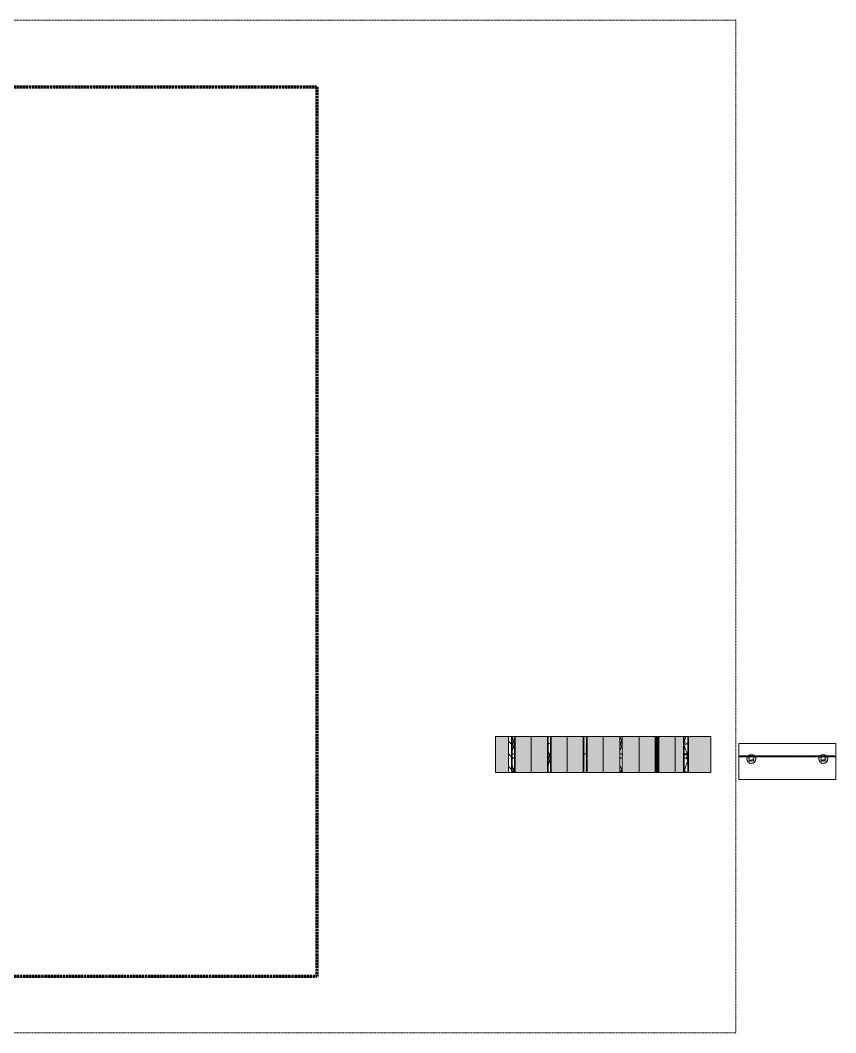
# Model space of a CAD drawing. Header units: inches. Extents: x -10205 to 13964, y -460 to 30702.
# Drawn here: x 1155 to 2245, y -348 to 1005 of the extents above; entities that cross this region are included whole.
import ezdxf

# ---------------------------------------------------------------- set-up
doc = ezdxf.new("R2010")
doc.units = ezdxf.units.IN
doc.header["$MEASUREMENT"] = 0
doc.linetypes.add('Aligning Line 1_8_', pattern=[0.25, 0.125, -0.125])
doc.linetypes.add('Double Dash 3_8_', pattern=[1, 0.375, -0.125, 0.125, -0.125, 0.125, -0.125])
for name, color, linetype, lineweight in [('0-1', 7, 'Continuous', 5), ('0-2', 8, 'Continuous', 9), ('A-GENM', 5, 'Continuous', 9), ('A-GENM-1', 8, 'Continuous', 9), ('A-GENM-2', 53, 'Continuous', 9), ('A-GENM-5', 254, 'Continuous', 9), ('A-GENM-6', 31, 'Continuous', 9), ('C-PROP-LINE-1', 43, 'Double Dash 3_8_', 70), ('G-ANNO-SYMB', 111, 'Aligning Line 1_8_', 9)]:
    doc.layers.add(name, color=color, linetype=linetype, lineweight=lineweight)
doc.layers.add('0-3', color=255, linetype='Continuous', lineweight=5, transparency=0.9)
pattern_1 = [(161.57, (0.96, 0.96), (-7.6802237, -0.0009796), [0, -54.643, 6.067, 0]), (18.43, (-0.96, 0.96), (-7.6802237, 0.0009796), [0, -54.643, 6.067, 0]), (108.43, (0.96, 0.96), (3.8382953, -19.2013653), [18.211, -42.499]), (71.57, (-0.96, 0.96), (3.8382953, 19.2013653), [18.211, -42.499])]
pattern_2 = [(216.87, (12.795, 31.987), (95.961286, 63.974971), [15.994, -143.942]), (206.565, (31.987, 22.391), (-31.98698, -31.98692), [35.763, -35.763]), (198.435, (31.987, 6.397), (-63.974746, -31.98713), [20.231, -80.922])]

# ---------------------------------------------------------------- blocks, each defined once
blk = doc.blocks.new('Generic Models 28 - Generic Models 1-426915-SITE PLAN - CAD FILE')
at = {"layer": 'A-GENM-1'}
h = blk.add_hatch(color=256, dxfattribs=at)
h.paths.add_polyline_path([(1982.1875, 0), (1982.1875, 48), (1959.6875, 48), (1959.6875, 24.8125), (1960, 24.75), (1959.9375, 24.75), (1959.6875, 24.75), (1959.6875, 0), (1960, 0)], flags=0)
h.paths.add_polyline_path([(1956.6875, 0), (1956.6875, 24.75), (1956.4375, 24.75), (1956.4375, 24.8125), (1956.6875, 24.8125), (1956.6875, 48), (1934.1875, 48), (1934.1875, 0), (1956.4375, 0)], flags=0)
at = {"layer": 'A-GENM-2'}
for p, q in [((1934.1875, 48), (1956.6875, 48)), ((1934.1875, 48), (1934.1875, 0)), ((1959.6875, 48), (1982.1875, 48)), ((1982.1875, 0), (1982.1875, 48)), ((1956.6875, 0), (1934.1875, 0)), ((1982.1875, 0), (1959.6875, 0))]:
    blk.add_line(p, q, dxfattribs=at)
blk = doc.blocks.new('Generic Models 18 - Generic Models 1-428115-SITE PLAN - CAD FILE')
at = {"layer": 'A-GENM'}
h = blk.add_hatch(dxfattribs=at)
h.set_pattern_fill('FP_5', color=256, style=0, pattern_type=2)
h.set_pattern_definition(pattern_1)
h.paths.add_polyline_path([(1959.6875, 0), (1959.6875, 48), (1956.6875, 48), (1956.6875, 0)], flags=0)
at = {"layer": 'A-GENM-2'}
for p, q in [((1956.6875, 48), (1956.6875, 0)), ((1959.6875, 48), (1956.6875, 48)), ((1959.6875, 0), (1959.6875, 48)), ((1956.6875, 0), (1959.6875, 0))]:
    blk.add_line(p, q, dxfattribs=at)
blk = doc.blocks.new('Generic Models 19 - Generic Models 65-588924-SITE PLAN - CAD FILE')
at = {"layer": 'A-GENM-2'}
for p, q in [((1960, 24.8125), (1956.375, 24.8125)), ((1956.375, 24.8125), (1956.375, 23.1875)), ((1956.375, 23.1875), (1956.6875, 23.1875)), ((1956.4375, 23.25), (1956.4375, 24.75)), ((1956.4375, 24.75), (1959.9375, 24.75)), ((1956.6875, 23.25), (1956.4375, 23.25)), ((1956.6875, 23.1875), (1956.6875, 23.25)), ((1959.9375, 23.25), (1959.6875, 23.25)), ((1959.6875, 23.25), (1959.6875, 23.1875)), ((1959.6875, 23.1875), (1960, 23.1875)), ((1959.9375, 24.75), (1959.9375, 23.25)), ((1960, 23.1875), (1960, 24.8125))]:
    blk.add_line(p, q, dxfattribs=at)
blk = doc.blocks.new('Generic Models 77 - Generic Models 1-609823-SITE PLAN - CAD FILE')
at = {"layer": 'A-GENM-5'}
for points in [[(1844.2, 24.8), (1844.3, 24.8), (1844.2, 48)], [(1847.8, 24.8), (1847.9, 24.8), (1847.8, 48)]]:
    blk.add_hatch(color=256, dxfattribs=at).paths.add_polyline_path(points, flags=0)
h = blk.add_hatch(color=256, dxfattribs=at)
h.paths.add_polyline_path([(1847.8, 0), (1847.8, 24.8), (1844.3, 24.8), (1844.3, 0)], flags=0)
h.paths.add_polyline_path([(1847.8, 24.8), (1847.8, 48), (1844.3, 48), (1844.3, 24.8), (1847.8, 24.8)], flags=0)
at = {"layer": 'A-GENM-2'}
for p, q in [((1844.2, 48), (1844.3, 48)), ((1844.3, 48), (1847.8, 48)), ((1844.3, 48), (1844.3, 24.8)), ((1847.8, 48), (1847.9, 48)), ((1847.8, 48), (1847.8, 24.8)), ((1844.3, 23.3), (1844.3, 0)), ((1847.8, 23.3), (1847.8, 0)), ((1844.3, 0), (1844.2, 0)), ((1847.8, 0), (1844.3, 0)), ((1847.9, 0), (1847.8, 0))]:
    blk.add_line(p, q, dxfattribs=at)
blk = doc.blocks.new('Generic Models 80 - Generic Models 1-609833-SITE PLAN - CAD FILE')
at = {"layer": 'A-GENM-2'}
for p, q in [((1847.9, 48), (1847.9, 0)), ((1848.5, 48), (1847.9, 48)), ((1848.5, 0), (1848.5, 48)), ((1847.9, 0), (1848.5, 0))]:
    blk.add_line(p, q, dxfattribs=at)
blk = doc.blocks.new('Generic Models 84 - Generic Models 1-609843-SITE PLAN - CAD FILE')
at = {"layer": 'A-GENM-1'}
for points in [[(1848.5, 0), (1848.5, 0), (1848.5, 48)], [(1848.7, 0), (1848.9, 0), (1848.9, 48), (1848.6, 48), (1848.6, 0)]]:
    blk.add_hatch(color=256, dxfattribs=at).paths.add_polyline_path(points, flags=0)
at = {"layer": 'A-GENM-2'}
for p, q in [((1848.5, 48), (1848.5, 48)), ((1848.5, 48), (1848.6, 48)), ((1848.6, 0), (1848.6, 48)), ((1848.6, 48), (1848.9, 48)), ((1848.9, 48), (1848.9, 0)), ((1848.6, 0), (1848.5, 0)), ((1848.5, 0), (1848.5, 0)), ((1848.9, 0), (1848.6, 0))]:
    blk.add_line(p, q, dxfattribs=at)
blk = doc.blocks.new('Generic Models 96 - Generic Models 1-609873-SITE PLAN - CAD FILE')
at = {"layer": 'A-GENM-1'}
h = blk.add_hatch(color=256, dxfattribs=at)
h.paths.add_polyline_path([(1843.6, 0), (1843.6, 48), (1822.1, 48), (1822.1, 0)], flags=0)
h.paths.add_polyline_path([(1870.1, 0), (1870.1, 48), (1848.9, 48), (1848.9, 0)], flags=0)
at = {"layer": 'A-GENM-2'}
for p, q in [((1822.1, 48), (1843.6, 48)), ((1822.1, 48), (1822.1, 0)), ((1848.9, 48), (1870.1, 48)), ((1870.1, 0), (1870.1, 48)), ((1843.6, 0), (1822.1, 0)), ((1870.1, 0), (1848.9, 0))]:
    blk.add_line(p, q, dxfattribs=at)
blk = doc.blocks.new('Generic Models 123 - Generic Models 1-609893-SITE PLAN - CAD FILE')
at = {"layer": 'A-GENM-2'}
for p, q in [((1844.2, 48), (1843.6, 48)), ((1843.6, 48), (1843.6, 0)), ((1844.2, 0), (1844.2, 48)), ((1843.6, 0), (1844.2, 0))]:
    blk.add_line(p, q, dxfattribs=at)
blk = doc.blocks.new('Generic Models 133 - Generic Models 65-609950-SITE PLAN - CAD FILE')
at = {"layer": 'A-GENM-2'}
for p, q in [((1799.9, 24.8), (1796.2, 24.8)), ((1796.2, 24.8), (1796.2, 23.2)), ((1796.2, 23.2), (1796.6, 23.2)), ((1796.3, 23.3), (1796.3, 24.8)), ((1796.3, 24.8), (1799.8, 24.8)), ((1796.6, 23.3), (1796.3, 23.3)), ((1796.6, 23.2), (1796.6, 23.3)), ((1799.8, 23.3), (1799.6, 23.3)), ((1799.6, 23.3), (1799.6, 23.2)), ((1799.6, 23.2), (1799.9, 23.2)), ((1799.8, 24.8), (1799.8, 23.3)), ((1799.9, 23.2), (1799.9, 24.8))]:
    blk.add_line(p, q, dxfattribs=at)
blk = doc.blocks.new('Generic Models 129 - Generic Models 1-609993-SITE PLAN - CAD FILE')
at = {"layer": 'A-GENM-1'}
h = blk.add_hatch(color=256, dxfattribs=at)
h.paths.add_polyline_path([(1843.8, 0), (1843.8, 48), (1822.1, 48), (1822.1, 0), (1823, 0)], flags=0)
h.paths.add_polyline_path([(1870.1, 0), (1870.1, 48), (1848.3, 48), (1848.3, 0)], flags=0)
at = {"layer": 'A-GENM-2'}
for p, q in [((1822.1, 48), (1843.8, 48)), ((1822.1, 48), (1822.1, 0)), ((1848.3, 48), (1870.1, 48)), ((1870.1, 0), (1870.1, 48)), ((1843.8, 0), (1822.1, 0)), ((1870.1, 0), (1848.3, 0))]:
    blk.add_line(p, q, dxfattribs=at)
blk = doc.blocks.new('Generic Models 148 - Generic Models 1-610076-SITE PLAN - CAD FILE')
at = {"layer": 'A-GENM-5'}
for points in [[(2005.2, 0), (2005.2, 48), (2003.9, 48), (2003.9, 0)], [(2005.3, 0), (2005.4, 0), (2005.3, 48), (2005.2, 48), (2005.3, 0)], [(2005.5, 0), (2005.6, 0), (2005.5, 48), (2005.4, 48), (2005.5, 0)], [(2005.6, 0), (2005.7, 0), (2005.7, 48), (2005.6, 48), (2005.6, 0)], [(2005.7, 0), (2005.9, 0), (2005.9, 48), (2005.7, 48)], [(2006.4, 0), (2006.4, 48), (2005.9, 48), (2005.9, 0)], [(2006.7, 0), (2006.7, 48), (2006.4, 48), (2006.4, 0)], [(2006.8, 0), (2006.8, 48), (2006.7, 48), (2006.7, 0)], [(2006.8, 0), (2007, 0), (2006.9, 48), (2006.8, 48), (2006.8, 0)], [(2007, 0), (2007.1, 0), (2007, 48), (2007, 48)], [(2007.1, 0), (2008.4, 0), (2008.4, 48), (2007.1, 48)]]:
    blk.add_hatch(color=256, dxfattribs=at).paths.add_polyline_path(points, flags=0)
h = blk.add_hatch(color=256, dxfattribs=at)
h.paths.add_polyline_path([(2005.9, 0), (2005.9, 0), (2005.9, 48)], flags=0)
h.paths.add_polyline_path([(2005.7, 0), (2005.7, 0), (2005.7, 48)], flags=0)
at = {"layer": 'A-GENM-2'}
for p, q in [((2003.9, 48), (2005.2, 48)), ((2003.9, 48), (2003.9, 0)), ((2004.8, 48), (2004.8, 0)), ((2005.1, 0), (2005.1, 48)), ((2005.2, 48), (2005.4, 48)), ((2005.2, 48), (2005.2, 0)), ((2005.4, 48), (2005.6, 48)), ((2005.4, 0), (2005.4, 48)), ((2005.6, 48), (2005.7, 48)), ((2005.6, 48), (2005.6, 0)), ((2005.7, 48), (2005.9, 48)), ((2005.7, 48), (2005.7, 0)), ((2005.7, 48), (2005.7, 0)), ((2005.9, 48), (2006.4, 48)), ((2005.9, 0), (2005.9, 48)), ((2005.9, 48), (2005.9, 0)), ((2006.4, 48), (2006.7, 48)), ((2006.4, 0), (2006.4, 48)), ((2006.4, 48), (2006.4, 0)), ((2006.7, 48), (2006.8, 48)), ((2006.7, 48), (2006.7, 0)), ((2006.7, 48), (2006.7, 0)), ((2006.8, 48), (2007, 48)), ((2006.8, 48), (2006.8, 0)), ((2007, 48), (2007.1, 48)), ((2007, 0), (2007, 48)), ((2007.1, 48), (2008.4, 48)), ((2007.1, 48), (2007.1, 0)), ((2007.2, 48), (2007.2, 0)), ((2007.6, 0), (2007.6, 48)), ((2008.4, 48), (2008.4, 0)), ((2005.2, 0), (2003.9, 0)), ((2005.4, 0), (2005.2, 0)), ((2005.6, 0), (2005.4, 0)), ((2005.7, 0), (2005.6, 0)), ((2005.9, 0), (2005.7, 0)), ((2006.4, 0), (2005.9, 0)), ((2006.7, 0), (2006.4, 0)), ((2006.8, 0), (2006.7, 0)), ((2007, 0), (2006.8, 0)), ((2007.1, 0), (2007, 0)), ((2008.4, 0), (2007.1, 0))]:
    blk.add_line(p, q, dxfattribs=at)
blk = doc.blocks.new('Generic Models 8 - Generic Models 1-826901-SITE PLAN - CAD FILE')
at = {"layer": 'A-GENM-5'}
h = blk.add_hatch(color=256, dxfattribs=at)
h.paths.add_polyline_path([(2047.5, 0), (2047.6875, 0), (2047.6875, 23.3125), (2047.5, 23.3125)], flags=0)
h.paths.add_polyline_path([(2042.1875, 0), (2042.5, 0), (2042.5, 23.3125), (2042.1875, 23.3125)], flags=0)
h.paths.add_polyline_path([(2078.1875, 0), (2078.1875, 48), (2048.1875, 48), (2048.1875, 0)], flags=0)
h.paths.add_polyline_path([(2047.5, 24.8125), (2047.6875, 24.8125), (2047.6875, 48), (2047.5, 48)], flags=0)
h.paths.add_polyline_path([(2042.5, 24.8125), (2042.5, 48), (2042.1875, 48), (2042.1875, 24.8125)], flags=0)
at = {"layer": 'A-GENM-2'}
for p, q in [((2042.1875, 48), (2042.5, 48)), ((2047.5, 48), (2047.6875, 48)), ((2048.1875, 48), (2078.1875, 48)), ((2078.1875, 0), (2078.1875, 48)), ((2042.5, 0), (2042.1875, 0)), ((2047.6875, 0), (2047.5, 0)), ((2078.1875, 0), (2048.1875, 0))]:
    blk.add_line(p, q, dxfattribs=at)
blk = doc.blocks.new('Generic Models 43 - Generic Models 65-829099-SITE PLAN - CAD FILE')
at = {"layer": 'A-GENM-2'}
for p, q in [((2074, 24.8125), (2068.5, 24.8125)), ((2068.5, 24.8125), (2068.5, 23.3125)), ((2068.5, 23.3125), (2074, 23.3125)), ((2074, 23.3125), (2074, 24.8125))]:
    blk.add_line(p, q, dxfattribs=at)
blk = doc.blocks.new('Generic Models 46 - Generic Models 1-829186-SITE PLAN - CAD FILE')
at = {"layer": 'A-GENM'}
h = blk.add_hatch(dxfattribs=at)
h.set_pattern_fill('FP_3', color=256, style=0, pattern_type=2)
h.set_pattern_definition([(0, (0, 0), (0, 9.596), []), (315, (0, 0), (9.596853, 0), [13.571, -13.571]), (45, (0, 0), (9.596853, 0), [13.571, -13.571])])
h.paths.add_polyline_path([(2042.1875, 0), (2042.1875, 48), (2041.6875, 48), (2041.6875, 0)], flags=0)
at = {"layer": 'A-GENM-2'}
for p, q in [((2042.1875, 48), (2041.6875, 48)), ((2041.6875, 48), (2041.6875, 0)), ((2042.1875, 0), (2042.1875, 48)), ((2041.6875, 0), (2042.1875, 0))]:
    blk.add_line(p, q, dxfattribs=at)
blk = doc.blocks.new('Generic Models 140 - Generic Models 1-829355-SITE PLAN - CAD FILE')
at = {"layer": 'A-GENM'}
h = blk.add_hatch(dxfattribs=at)
h.set_pattern_fill('FP_5', color=256, style=0, pattern_type=2)
h.set_pattern_definition(pattern_1)
h.paths.add_polyline_path([(2047.5, 0), (2047.5, 48), (2042.5, 48), (2042.5, 0)], flags=0)
at = {"layer": 'A-GENM-2'}
for p, q in [((2047.5, 48), (2042.5, 48)), ((2042.5, 48), (2042.5, 0)), ((2047.5, 0), (2047.5, 48)), ((2042.5, 0), (2047.5, 0))]:
    blk.add_line(p, q, dxfattribs=at)
blk = doc.blocks.new('Generic Models 151 - Generic Models 1-832635-SITE PLAN - CAD FILE')
at = {"layer": 'A-GENM-5'}
for points in [[(2041.7, 0), (2041.7, 48), (2030.2, 48), (2030.2, 0), (2040.3, 0)], [(2078.2, 0), (2078.2, 0), (2078.2, 48)]]:
    blk.add_hatch(color=256, dxfattribs=at).paths.add_polyline_path(points, flags=0)
at = {"layer": 'A-GENM-2'}
for p, q in [((2030.2, 48), (2041.7, 48)), ((2078.2, 0), (2078.2, 48)), ((2041.7, 0), (2030.2, 0))]:
    blk.add_line(p, q, dxfattribs=at)
blk = doc.blocks.new('Generic Models 152 - Generic Models 1-833474-SITE PLAN - CAD FILE')
at = {"layer": 'A-GENM-2'}
for p, q in [((2048.1875, 48), (2047.6875, 48)), ((2047.6875, 48), (2047.6875, 0)), ((2048.1875, 0), (2048.1875, 48)), ((2047.6875, 0), (2048.1875, 0))]:
    blk.add_line(p, q, dxfattribs=at)
blk = doc.blocks.new('Generic Models 181 - Generic Models 65-854443-SITE PLAN - CAD FILE')
at = {"layer": 'A-GENM-6'}
blk.add_hatch(color=256, dxfattribs=at).paths.add_polyline_path([(2190.7996, 20.8125), (2244.9375, 20.8125), (2244.9375, 21.5625), (2115.4375, 21.5625), (2115.4375, 20.8125), (2154.3712, 20.8125)], flags=0)
at = {"layer": 'A-GENM-2'}
for p, q in [((2115.4375, 20.8125), (2115.4375, 21.5625)), ((2117.4375, 21.5625), (2115.4375, 21.5625)), ((2115.4375, 20.8125), (2129.4375, 20.8125)), ((2123.4375, 21.5625), (2122.9375, 21.5625)), ((2129.4375, 21.5625), (2128.9375, 21.5625)), ((2135.4375, 21.5625), (2134.9375, 21.5625)), ((2134.9375, 20.8125), (2225.4375, 20.8125)), ((2141.4375, 21.5625), (2140.9375, 21.5625)), ((2147.4375, 21.5625), (2146.9375, 21.5625)), ((2153.4375, 21.5625), (2152.9375, 21.5625)), ((2159.4375, 21.5625), (2158.9375, 21.5625)), ((2165.4375, 21.5625), (2164.9375, 21.5625)), ((2171.4375, 21.5625), (2170.9375, 21.5625)), ((2177.4375, 21.5625), (2176.9375, 21.5625)), ((2183.4375, 21.5625), (2182.9375, 21.5625)), ((2189.4375, 21.5625), (2188.9375, 21.5625)), ((2195.4375, 21.5625), (2194.9375, 21.5625)), ((2201.4375, 21.5625), (2200.9375, 21.5625)), ((2207.4375, 21.5625), (2206.9375, 21.5625)), ((2213.4375, 21.5625), (2212.9375, 21.5625)), ((2219.4375, 21.5625), (2218.9375, 21.5625)), ((2225.4375, 21.5625), (2224.9375, 21.5625)), ((2231.4375, 21.5625), (2230.9375, 21.5625)), ((2230.9375, 20.8125), (2244.9375, 20.8125)), ((2237.4375, 21.5625), (2236.9375, 21.5625)), ((2244.9375, 21.5625), (2242.9375, 21.5625)), ((2244.9375, 21.5625), (2244.9375, 20.8125))]:
    blk.add_line(p, q, dxfattribs=at)
blk = doc.blocks.new('Generic Models 183 - Generic Models 1-854472-SITE PLAN - CAD FILE')
at = {"layer": 'A-GENM'}
h = blk.add_hatch(dxfattribs=at)
h.set_pattern_fill('FP_4', color=256, style=0, pattern_type=2)
h.set_pattern_definition(pattern_2)
h.paths.add_polyline_path([(2134.9, 15.3), (2134.9, 20.8), (2129.4, 20.8), (2129.4, 15.3), (2130.6, 15.3)], flags=0)
at = {"layer": 'A-GENM-2'}
for p, q in [((2134.9, 20.8), (2129.4, 20.8)), ((2129.4, 20.8), (2129.4, 15.3)), ((2129.4, 15.3), (2134.9, 15.3)), ((2134.9, 15.3), (2134.9, 20.8))]:
    blk.add_line(p, q, dxfattribs=at)
blk = doc.blocks.new('Generic Models 154 - Generic Models 1-855164-SITE PLAN - CAD FILE')
at = {"layer": 'A-GENM-2'}
for p, q in [((2122.9375, 22.3125), (2117.4375, 22.3125)), ((2117.4375, 22.3125), (2117.4375, 21.5625)), ((2117.4375, 21.5625), (2122.9375, 21.5625)), ((2122.9375, 21.5625), (2122.9375, 22.3125))]:
    blk.add_line(p, q, dxfattribs=at)
blk = doc.blocks.new('Generic Models 158 - Generic Models 1-855465-SITE PLAN - CAD FILE')
at = {"layer": 'A-GENM-2'}
for p, q in [((2128.9375, 22.3125), (2123.4375, 22.3125)), ((2123.4375, 22.3125), (2123.4375, 21.5625)), ((2123.4375, 21.5625), (2128.9375, 21.5625)), ((2128.9375, 21.5625), (2128.9375, 22.3125))]:
    blk.add_line(p, q, dxfattribs=at)
blk = doc.blocks.new('Generic Models 159 - Generic Models 1-855496-SITE PLAN - CAD FILE')
at = {"layer": 'A-GENM-2'}
for p, q in [((2134.9375, 22.3125), (2129.4375, 22.3125)), ((2129.4375, 22.3125), (2129.4375, 21.5625)), ((2129.4375, 21.5625), (2134.9375, 21.5625)), ((2134.9375, 21.5625), (2134.9375, 22.3125))]:
    blk.add_line(p, q, dxfattribs=at)
blk = doc.blocks.new('Generic Models 160 - Generic Models 1-855511-SITE PLAN - CAD FILE')
at = {"layer": 'A-GENM-2'}
for p, q in [((2140.9375, 22.3125), (2135.4375, 22.3125)), ((2135.4375, 22.3125), (2135.4375, 21.5625)), ((2135.4375, 21.5625), (2140.9375, 21.5625)), ((2140.9375, 21.5625), (2140.9375, 22.3125))]:
    blk.add_line(p, q, dxfattribs=at)
blk = doc.blocks.new('Generic Models 161 - Generic Models 1-855526-SITE PLAN - CAD FILE')
at = {"layer": 'A-GENM'}
h = blk.add_hatch(dxfattribs=at)
h.set_pattern_fill('FP_4', color=256, style=0, pattern_type=2)
h.set_pattern_definition(pattern_2)
h.paths.add_polyline_path([(2142.9, 21.6), (2146.9, 21.6), (2146.9, 22.3), (2141.4, 22.2), (2141.4, 21.6)], flags=0)
at = {"layer": 'A-GENM-2'}
for p, q in [((2146.9, 22.3), (2141.4, 22.3)), ((2141.4, 22.3), (2141.4, 21.6)), ((2141.4, 21.6), (2146.9, 21.6)), ((2146.9, 21.6), (2146.9, 22.3))]:
    blk.add_line(p, q, dxfattribs=at)
blk = doc.blocks.new('Generic Models 162 - Generic Models 1-855541-SITE PLAN - CAD FILE')
at = {"layer": 'A-GENM-2'}
for p, q in [((2152.9375, 22.3125), (2147.4375, 22.3125)), ((2147.4375, 22.3125), (2147.4375, 21.5625)), ((2147.4375, 21.5625), (2152.9375, 21.5625)), ((2152.9375, 21.5625), (2152.9375, 22.3125))]:
    blk.add_line(p, q, dxfattribs=at)
blk = doc.blocks.new('Generic Models 163 - Generic Models 1-855556-SITE PLAN - CAD FILE')
at = {"layer": 'A-GENM-2'}
for p, q in [((2158.9375, 22.3125), (2153.4375, 22.3125)), ((2153.4375, 22.3125), (2153.4375, 21.5625)), ((2153.4375, 21.5625), (2158.9375, 21.5625)), ((2158.9375, 21.5625), (2158.9375, 22.3125))]:
    blk.add_line(p, q, dxfattribs=at)
blk = doc.blocks.new('Generic Models 164 - Generic Models 1-855571-SITE PLAN - CAD FILE')
at = {"layer": 'A-GENM-2'}
for p, q in [((2164.9375, 22.3125), (2159.4375, 22.3125)), ((2159.4375, 22.3125), (2159.4375, 21.5625)), ((2159.4375, 21.5625), (2164.9375, 21.5625)), ((2164.9375, 21.5625), (2164.9375, 22.3125))]:
    blk.add_line(p, q, dxfattribs=at)
blk = doc.blocks.new('Generic Models 165 - Generic Models 1-855586-SITE PLAN - CAD FILE')
at = {"layer": 'A-GENM-2'}
for p, q in [((2170.9375, 22.3125), (2165.4375, 22.3125)), ((2165.4375, 22.3125), (2165.4375, 21.5625)), ((2165.4375, 21.5625), (2170.9375, 21.5625)), ((2170.9375, 21.5625), (2170.9375, 22.3125))]:
    blk.add_line(p, q, dxfattribs=at)
blk = doc.blocks.new('Generic Models 166 - Generic Models 1-855601-SITE PLAN - CAD FILE')
at = {"layer": 'A-GENM'}
h = blk.add_hatch(dxfattribs=at)
h.set_pattern_fill('FP_4', color=256, style=0, pattern_type=2)
h.set_pattern_definition(pattern_2)
h.paths.add_polyline_path([(2176.9, 21.6), (2176.9, 22.3), (2171.4, 22.3), (2171.4, 21.6)], flags=0)
at = {"layer": 'A-GENM-2'}
for p, q in [((2176.9, 22.3), (2171.4, 22.3)), ((2171.4, 22.3), (2171.4, 21.6)), ((2171.4, 21.6), (2176.9, 21.6)), ((2176.9, 21.6), (2176.9, 22.3))]:
    blk.add_line(p, q, dxfattribs=at)
blk = doc.blocks.new('Generic Models 167 - Generic Models 1-855616-SITE PLAN - CAD FILE')
at = {"layer": 'A-GENM-2'}
for p, q in [((2182.9375, 22.3125), (2177.4375, 22.3125)), ((2177.4375, 22.3125), (2177.4375, 21.5625)), ((2177.4375, 21.5625), (2182.9375, 21.5625)), ((2182.9375, 21.5625), (2182.9375, 22.3125))]:
    blk.add_line(p, q, dxfattribs=at)
blk = doc.blocks.new('Generic Models 168 - Generic Models 1-855631-SITE PLAN - CAD FILE')
at = {"layer": 'A-GENM-2'}
for p, q in [((2188.9375, 22.3125), (2183.4375, 22.3125)), ((2183.4375, 22.3125), (2183.4375, 21.5625)), ((2183.4375, 21.5625), (2188.9375, 21.5625)), ((2188.9375, 21.5625), (2188.9375, 22.3125))]:
    blk.add_line(p, q, dxfattribs=at)
blk = doc.blocks.new('Generic Models 169 - Generic Models 1-855646-SITE PLAN - CAD FILE')
at = {"layer": 'A-GENM-2'}
for p, q in [((2194.9375, 22.3125), (2189.4375, 22.3125)), ((2189.4375, 22.3125), (2189.4375, 21.5625)), ((2189.4375, 21.5625), (2194.9375, 21.5625)), ((2194.9375, 21.5625), (2194.9375, 22.3125))]:
    blk.add_line(p, q, dxfattribs=at)
blk = doc.blocks.new('Generic Models 170 - Generic Models 1-855661-SITE PLAN - CAD FILE')
at = {"layer": 'A-GENM-2'}
for p, q in [((2200.9375, 22.3125), (2195.4375, 22.3125)), ((2195.4375, 22.3125), (2195.4375, 21.5625)), ((2195.4375, 21.5625), (2200.9375, 21.5625)), ((2200.9375, 21.5625), (2200.9375, 22.3125))]:
    blk.add_line(p, q, dxfattribs=at)
blk = doc.blocks.new('Generic Models 171 - Generic Models 1-855676-SITE PLAN - CAD FILE')
at = {"layer": 'A-GENM'}
h = blk.add_hatch(dxfattribs=at)
h.set_pattern_fill('FP_4', color=256, style=0, pattern_type=2)
h.set_pattern_definition(pattern_2)
h.paths.add_polyline_path([(2204.2, 21.6), (2206.9, 21.6), (2206.9, 22.3), (2201.4, 22.3), (2201.4, 21.6)], flags=0)
at = {"layer": 'A-GENM-2'}
for p, q in [((2206.9, 22.3), (2201.4, 22.3)), ((2201.4, 22.3), (2201.4, 21.6)), ((2201.4, 21.6), (2206.9, 21.6)), ((2206.9, 21.6), (2206.9, 22.3))]:
    blk.add_line(p, q, dxfattribs=at)
blk = doc.blocks.new('Generic Models 172 - Generic Models 1-855691-SITE PLAN - CAD FILE')
at = {"layer": 'A-GENM-2'}
for p, q in [((2212.9375, 22.3125), (2207.4375, 22.3125)), ((2207.4375, 22.3125), (2207.4375, 21.5625)), ((2207.4375, 21.5625), (2212.9375, 21.5625)), ((2212.9375, 21.5625), (2212.9375, 22.3125))]:
    blk.add_line(p, q, dxfattribs=at)
blk = doc.blocks.new('Generic Models 173 - Generic Models 1-855706-SITE PLAN - CAD FILE')
at = {"layer": 'A-GENM-2'}
for p, q in [((2218.9375, 22.3125), (2213.4375, 22.3125)), ((2213.4375, 22.3125), (2213.4375, 21.5625)), ((2213.4375, 21.5625), (2218.9375, 21.5625)), ((2218.9375, 21.5625), (2218.9375, 22.3125))]:
    blk.add_line(p, q, dxfattribs=at)
blk = doc.blocks.new('Generic Models 174 - Generic Models 1-855721-SITE PLAN - CAD FILE')
at = {"layer": 'A-GENM-2'}
for p, q in [((2224.9375, 22.3125), (2219.4375, 22.3125)), ((2219.4375, 22.3125), (2219.4375, 21.5625)), ((2219.4375, 21.5625), (2224.9375, 21.5625)), ((2224.9375, 21.5625), (2224.9375, 22.3125))]:
    blk.add_line(p, q, dxfattribs=at)
blk = doc.blocks.new('Generic Models 175 - Generic Models 1-855736-SITE PLAN - CAD FILE')
at = {"layer": 'A-GENM-2'}
for p, q in [((2230.9375, 22.3125), (2225.4375, 22.3125)), ((2225.4375, 22.3125), (2225.4375, 21.5625)), ((2225.4375, 21.5625), (2230.9375, 21.5625)), ((2230.9375, 21.5625), (2230.9375, 22.3125))]:
    blk.add_line(p, q, dxfattribs=at)
blk = doc.blocks.new('Generic Models 176 - Generic Models 1-855751-SITE PLAN - CAD FILE')
at = {"layer": 'A-GENM-2'}
for p, q in [((2236.9375, 22.3125), (2231.4375, 22.3125)), ((2231.4375, 22.3125), (2231.4375, 21.5625)), ((2231.4375, 21.5625), (2236.9375, 21.5625)), ((2236.9375, 21.5625), (2236.9375, 22.3125))]:
    blk.add_line(p, q, dxfattribs=at)
blk = doc.blocks.new('Generic Models 179 - Generic Models 1-855822-SITE PLAN - CAD FILE')
at = {"layer": 'A-GENM'}
h = blk.add_hatch(dxfattribs=at)
h.set_pattern_fill('FP_4', color=256, style=0, pattern_type=2)
h.set_pattern_definition(pattern_2)
h.paths.add_polyline_path([(2242.9375, 21.5625), (2242.9375, 22.3125), (2237.4375, 22.3125), (2237.4375, 21.5625)], flags=0)
at = {"layer": 'A-GENM-2'}
for p, q in [((2242.9375, 22.3125), (2237.4375, 22.3125)), ((2237.4375, 22.3125), (2237.4375, 21.5625)), ((2237.4375, 21.5625), (2242.9375, 21.5625)), ((2242.9375, 21.5625), (2242.9375, 22.3125))]:
    blk.add_line(p, q, dxfattribs=at)
blk = doc.blocks.new('Generic Models 177 - Generic Models 1-856628-SITE PLAN - CAD FILE')
at = {"layer": 'A-GENM'}
h = blk.add_hatch(dxfattribs=at)
h.set_pattern_fill('FP_4', color=256, style=0, pattern_type=2)
h.set_pattern_definition(pattern_2)
h.paths.add_polyline_path([(2230.9, 15.3), (2230.9, 20.8), (2225.4, 20.8), (2225.4, 15.3), (2229.7, 15.3)], flags=0)
at = {"layer": 'A-GENM-2'}
for p, q in [((2230.9, 20.8), (2225.4, 20.8)), ((2225.4, 20.8), (2225.4, 15.3)), ((2225.4, 15.3), (2230.9, 15.3)), ((2230.9, 15.3), (2230.9, 20.8))]:
    blk.add_line(p, q, dxfattribs=at)
blk = doc.blocks.new('Generic Models 178 - Generic Models 155-856644-SITE PLAN - CAD FILE')
at = {"layer": 'A-GENM-5'}
h = blk.add_hatch(color=256, dxfattribs=at)
h.paths.add_polyline_path([(2228.2, 12.1), (2229.7, 12.3), (2231.2, 12.9), (2232.4, 13.8), (2233.4, 15.1), (2234, 16.5), (2234.2, 18.1), (2234, 19.6), (2233.4, 20.8), (2230.9, 20.8), (2230.9, 15.3), (2225.4, 15.4), (2225.4, 20.8), (2222.9, 20.8), (2222.4, 19.6), (2222.2, 18.1), (2222.4, 16.5), (2223, 15.1), (2223.9, 13.8), (2225.2, 12.9), (2226.6, 12.3)], flags=0)
h.paths.add_polyline_path([(2132.2, 12.1), (2133.7, 12.3), (2135.2, 12.9), (2136.4, 13.8), (2137.4, 15.1), (2138, 16.5), (2138.2, 18.1), (2138, 19.6), (2137.4, 20.8), (2134.9, 20.8), (2134.9, 15.3), (2129.4, 15.4), (2129.4, 20.8), (2126.9, 20.8), (2126.4, 19.6), (2126.2, 18.1), (2126.4, 16.5), (2127, 15.1), (2127.9, 13.8), (2129.2, 12.9), (2130.6, 12.3)], flags=0)
h.paths.add_polyline_path([(2231.2, 21.6), (2231.4, 21.6), (2231.4, 22.3), (2232.4, 22.3), (2231.2, 23.3), (2229.7, 23.9), (2228.2, 24.1), (2226.6, 23.9), (2224.9, 23.1), (2224, 22.3), (2224.9, 22.3), (2224.9, 21.6), (2225.4, 21.6), (2225.4, 22.3), (2230.9, 22.3), (2230.9, 21.6)], flags=0)
h.paths.add_polyline_path([(2134.9, 21.6), (2135.4, 21.6), (2135.4, 22.3), (2136.4, 22.3), (2135.2, 23.3), (2133.7, 23.9), (2132.2, 24.1), (2130.6, 23.9), (2128.9, 23.1), (2128, 22.3), (2128.9, 22.3), (2128.9, 21.6), (2129.4, 21.6), (2129.4, 22.3), (2134.9, 22.3)], flags=0)
at = {"layer": 'A-GENM-2'}
for centre, start, end in [((2132.2, 18.1), 152.5914, 180), ((2132.2, 18.1), 180, 360), ((2132.2, 18.1), 45.1158, 134.8842), ((2132.2, 18.1), 360, 27.4086), ((2228.2, 18.1), 152.5914, 180), ((2228.2, 18.1), 180, 360), ((2228.2, 18.1), 45.1158, 134.8842), ((2228.2, 18.1), 360, 27.4086)]:
    blk.add_arc(centre, 6, start, end, dxfattribs=at)
blk = doc.blocks.new('Generic Models 184 - Generic Models 184-858651-SITE PLAN - CAD FILE')
at = {"layer": 'A-GENM-2'}
for p, q in [((2244.9375, 38.5), (2115.4375, 38.5)), ((2115.4375, 38.5), (2115.4375, 21.5625)), ((2244.9375, 21.5625), (2244.9375, 38.5)), ((2115.4375, 20.8125), (2115.4375, -9.5)), ((2244.9375, -9.5), (2244.9375, 20.8125)), ((2115.4375, -9.5), (2244.9375, -9.5))]:
    blk.add_line(p, q, dxfattribs=at)
blk = doc.blocks.new('Generic Models 190 - Generic Models 1-1165888-SITE PLAN - CAD FILE')
at = {"layer": 'A-GENM-1'}
h = blk.add_hatch(color=256, dxfattribs=at)
h.paths.add_polyline_path([(1975.238, 0), (1982.1875, 0), (1982.1875, 48), (1960.625, 48), (1960.625, 0)], flags=0)
h.paths.add_polyline_path([(1934.1875, 0), (1955.75, 0), (1955.75, 48), (1934.1875, 48)], flags=0)
h.paths.add_polyline_path([(1956.375, 0), (1956.6875, 0), (1956.6875, 48), (1956.375, 48)], flags=0)
h.paths.add_polyline_path([(1959.6875, 0), (1960, 0), (1960, 48), (1959.6875, 48)], flags=0)
at = {"layer": 'A-GENM-2'}
for p, q in [((1934.1875, 48), (1955.75, 48)), ((1934.1875, 48), (1934.1875, 0)), ((1956.375, 48), (1956.6875, 48)), ((1959.6875, 48), (1960, 48)), ((1960.625, 48), (1982.1875, 48)), ((1982.1875, 0), (1982.1875, 48)), ((1955.75, 0), (1934.1875, 0)), ((1956.6875, 0), (1956.375, 0)), ((1960, 0), (1959.6875, 0)), ((1982.1875, 0), (1960.625, 0))]:
    blk.add_line(p, q, dxfattribs=at)
blk = doc.blocks.new('Generic Models 191 - Generic Models 1-1165898-SITE PLAN - CAD FILE')
at = {"layer": 'A-GENM'}
h = blk.add_hatch(dxfattribs=at)
h.set_pattern_fill('FP_5', color=256, style=0, pattern_type=2)
h.set_pattern_definition(pattern_1)
h.paths.add_polyline_path([(1860.6875, 0), (1863.6875, 0), (1863.6875, 48), (1860.6875, 48)], flags=0)
at = {"layer": 'A-GENM-2'}
for p, q in [((1860.6875, 48), (1860.6875, 0)), ((1863.6875, 48), (1860.6875, 48)), ((1863.6875, 0), (1863.6875, 48)), ((1860.6875, 0), (1863.6875, 0))]:
    blk.add_line(p, q, dxfattribs=at)
blk = doc.blocks.new('Generic Models 204 - Generic Models 1-1166043-SITE PLAN - CAD FILE')
at = {"layer": 'A-GENM-2'}
for p, q in [((1864, 48), (1864, 0)), ((1864.625, 48), (1864, 48)), ((1864.625, 0), (1864.625, 48)), ((1864, 0), (1864.625, 0))]:
    blk.add_line(p, q, dxfattribs=at)
blk = doc.blocks.new('Generic Models 188 - Generic Models 1-1166225-SITE PLAN - CAD FILE')
at = {"layer": 'A-GENM'}
h = blk.add_hatch(dxfattribs=at)
h.set_pattern_fill('FP_10', color=256, style=0, pattern_type=2)
h.set_pattern_definition([(0, (4.25, 0), (61.44, 15.36), [2.534, -43.546, 2.534, -43.546, -245.76]), (0, (4.25, 0), (61.44, 15.36), [-92.16, 2.534, -89.626, 2.534, -43.546, -107.52]), (0, (4.25, 0), (61.44, 15.36), [-230.4, 2.534, -28.186, 2.534, -74.266]), (120, (27.29, 7.68), (-44.02215, 45.5286), [2.534, -43.546, 2.534, -43.546, -245.76]), (120, (27.29, 7.68), (-44.02215, 45.5286), [-92.16, 2.534, -89.626, 2.534, -43.546, -107.52]), (120, (27.29, 7.68), (-44.02215, 45.5286), [-230.4, 2.534, -28.186, 2.534, -74.266]), (240, (34.97, 38.4), (-17.41785, -60.8886), [2.534, -43.546, 2.534, -43.546, -245.76]), (240, (34.97, 38.4), (-17.41785, -60.8886), [-92.16, 2.534, -89.626, 2.534, -43.546, -107.52]), (240, (34.97, 38.4), (-17.41785, -60.8886), [-230.4, 2.534, -28.186, 2.534, -74.266])])
h.paths.add_polyline_path([(1864.625, 0), (1864.625, 48), (1864, 48), (1864, 0)], flags=0)
at = {"layer": 'A-GENM-2'}
for p, q in [((1864, 48), (1864, 0)), ((1864.625, 48), (1864, 48)), ((1864.625, 0), (1864.625, 48)), ((1864, 0), (1864.625, 0))]:
    blk.add_line(p, q, dxfattribs=at)
blk = doc.blocks.new('Generic Models 210 - Generic Models 1-1169910-SITE PLAN - CAD FILE')
at = {"layer": 'A-GENM-1'}
h = blk.add_hatch(color=256, dxfattribs=at)
h.paths.add_polyline_path([(1934.1875, 0), (1951.875, 0), (1951.875, 48), (1934.1875, 48)], flags=0)
h.paths.add_polyline_path([(1982.1875, 0), (1982.1875, 48), (1960.625, 48), (1960.625, 0)], flags=0)
h.paths.add_polyline_path([(1955.875, 0), (1956.6875, 0), (1956.6875, 24.75), (1956.4375, 24.75), (1956.4375, 24.8125), (1956.6875, 24.8125), (1956.6875, 48), (1955.875, 48), (1955.875, 22.6875)], flags=0)
h.paths.add_polyline_path([(1960, 0), (1959.9375, 24.75), (1959.6875, 24.75), (1959.6875, 0), (1959.9375, 0)], flags=0)
h.paths.add_polyline_path([(1959.6875, 24.8125), (1960, 24.8125), (1959.9375, 48), (1959.6875, 48), (1959.6875, 31)], flags=0)
at = {"layer": 'A-GENM-2'}
for p, q in [((1934.1875, 48), (1951.875, 48)), ((1934.1875, 48), (1934.1875, 0)), ((1955.875, 48), (1956.6875, 48)), ((1959.6875, 48), (1960, 48)), ((1960.625, 48), (1982.1875, 48)), ((1982.1875, 0), (1982.1875, 48)), ((1951.875, 0), (1934.1875, 0)), ((1956.6875, 0), (1955.875, 0)), ((1960, 0), (1959.6875, 0)), ((1982.1875, 0), (1960.625, 0))]:
    blk.add_line(p, q, dxfattribs=at)
blk = doc.blocks.new('Generic Models 211 - Generic Models 1-1169920-SITE PLAN - CAD FILE')
at = {"layer": 'A-GENM'}
h = blk.add_hatch(dxfattribs=at)
h.set_pattern_fill('FP_11', color=256, style=0, pattern_type=2)
h.set_pattern_definition([(161.57, (48.96, 0.96), (-7.6802237, -0.0009796), [0, -54.643, 6.067, 0]), (18.43, (47.04, 0.96), (-7.6802237, 0.0009796), [0, -54.643, 6.067, 0]), (108.43, (48.96, 0.96), (3.8382953, -19.2013653), [18.211, -42.499]), (71.57, (47.04, 0.96), (3.8382953, 19.2013653), [18.211, -42.499])])
h.paths.add_polyline_path([(1863.6875, 0), (1863.6875, 48), (1860.6875, 48), (1860.6875, 0)], flags=0)
at = {"layer": 'A-GENM-2'}
for p, q in [((1860.6875, 48), (1860.6875, 0)), ((1863.6875, 48), (1860.6875, 48)), ((1863.6875, 0), (1863.6875, 48)), ((1860.6875, 0), (1863.6875, 0))]:
    blk.add_line(p, q, dxfattribs=at)
blk = doc.blocks.new('Generic Models 220 - Generic Models 65-1170017-SITE PLAN - CAD FILE')
at = {"layer": 'A-GENM-2'}
for p, q in [((1960, 24.8125), (1956.375, 24.8125)), ((1956.375, 24.8125), (1956.375, 23.1875)), ((1956.375, 23.1875), (1956.6875, 23.1875)), ((1956.4375, 23.25), (1956.4375, 24.75)), ((1956.4375, 24.75), (1959.9375, 24.75)), ((1956.6875, 23.25), (1956.4375, 23.25)), ((1956.6875, 23.1875), (1956.6875, 23.25)), ((1959.9375, 23.25), (1959.6875, 23.25)), ((1959.6875, 23.25), (1959.6875, 23.1875)), ((1959.6875, 23.1875), (1960, 23.1875)), ((1959.9375, 24.75), (1959.9375, 23.25)), ((1960, 23.1875), (1960, 24.8125))]:
    blk.add_line(p, q, dxfattribs=at)
blk = doc.blocks.new('Generic Models 221 - Generic Models 1-1170027-SITE PLAN - CAD FILE')
at = {"layer": 'A-GENM-2'}
for p, q in [((1816, 48), (1816, 0)), ((1816.625, 48), (1816, 48)), ((1816.625, 0), (1816.625, 48)), ((1816, 0), (1816.625, 0))]:
    blk.add_line(p, q, dxfattribs=at)
blk = doc.blocks.new('Generic Models 209 - Generic Models 46-1170145-SITE PLAN - CAD FILE')
at = {"layer": 'A-GENM'}
h = blk.add_hatch(dxfattribs=at)
h.set_pattern_fill('FP_12', color=256, style=0, pattern_type=2)
h.set_pattern_definition([(135, (0, 0), (-8.48528, -8.48528), [])])
h.paths.add_polyline_path([(1811.875, 0), (1811.875, 48), (1807.875, 48), (1807.875, 0)], flags=0)
at = {"layer": 'A-GENM-2'}
for p, q in [((1811.875, 48), (1807.875, 48)), ((1807.875, 48), (1807.875, 0)), ((1811.875, 0), (1811.875, 48)), ((1807.875, 0), (1811.875, 0))]:
    blk.add_line(p, q, dxfattribs=at)
blk = doc.blocks.new('Family - ___-1195306-SITE PLAN - CAD FILE')
at = {"layer": 'C-PROP-LINE-1'}
for p, q in [((-141.2, -272.7), (-141.2, 916.2)), ((-141.2, 916.2), (1551.6, 916.2)), ((1551.6, 916.2), (1551.6, -272.7)), ((1551.6, -272.7), (-141.2, -272.7))]:
    blk.add_line(p, q, dxfattribs=at)
blk = doc.blocks.new('1750 Ox - 2nd Phase_rvt-1-SITE PLAN - CAD FILE')
at = {"layer": '0-2'}
for name, p in [('Generic Models 210 - Generic Models 1-1169910-SITE PLAN - CAD FILE', (-144, 0)), ('Generic Models 209 - Generic Models 46-1170145-SITE PLAN - CAD FILE', (0, 0)), ('Generic Models 211 - Generic Models 1-1169920-SITE PLAN - CAD FILE', (-48, 0)), ('Generic Models 221 - Generic Models 1-1170027-SITE PLAN - CAD FILE', (0, 0)), ('Generic Models 190 - Generic Models 1-1165888-SITE PLAN - CAD FILE', (-96, 0)), ('Generic Models 188 - Generic Models 1-1166225-SITE PLAN - CAD FILE', (-4.3, 0)), ('Generic Models 191 - Generic Models 1-1165898-SITE PLAN - CAD FILE', (0, 0)), ('Generic Models 204 - Generic Models 1-1166043-SITE PLAN - CAD FILE', (0, 0)), ('Generic Models 96 - Generic Models 1-609873-SITE PLAN - CAD FILE', (64.1, 0)), ('Generic Models 123 - Generic Models 1-609893-SITE PLAN - CAD FILE', (64.1, 0)), ('Generic Models 77 - Generic Models 1-609823-SITE PLAN - CAD FILE', (64.1, 0)), ('Generic Models 80 - Generic Models 1-609833-SITE PLAN - CAD FILE', (64.1, 0)), ('Generic Models 84 - Generic Models 1-609843-SITE PLAN - CAD FILE', (64.1, 0)), ('Generic Models 28 - Generic Models 1-426915-SITE PLAN - CAD FILE', (0, 0)), ('Generic Models 18 - Generic Models 1-428115-SITE PLAN - CAD FILE', (0, 0)), ('Generic Models 129 - Generic Models 1-609993-SITE PLAN - CAD FILE', (160.1, 0)), ('Generic Models 148 - Generic Models 1-610076-SITE PLAN - CAD FILE', (0, 0)), ('Generic Models 151 - Generic Models 1-832635-SITE PLAN - CAD FILE', (0, 0)), ('Generic Models 46 - Generic Models 1-829186-SITE PLAN - CAD FILE', (0, 0)), ('Generic Models 8 - Generic Models 1-826901-SITE PLAN - CAD FILE', (0, 0)), ('Generic Models 140 - Generic Models 1-829355-SITE PLAN - CAD FILE', (0, 0)), ('Generic Models 152 - Generic Models 1-833474-SITE PLAN - CAD FILE', (0, 0)), ('Generic Models 184 - Generic Models 184-858651-SITE PLAN - CAD FILE', (0, 0)), ('Generic Models 220 - Generic Models 65-1170017-SITE PLAN - CAD FILE', (-144, 0)), ('Generic Models 133 - Generic Models 65-609950-SITE PLAN - CAD FILE', (112.1, 0)), ('Generic Models 19 - Generic Models 65-588924-SITE PLAN - CAD FILE', (0, 0)), ('Generic Models 43 - Generic Models 65-829099-SITE PLAN - CAD FILE', (-26.3, 0)), ('Generic Models 181 - Generic Models 65-854443-SITE PLAN - CAD FILE', (0, 0)), ('Generic Models 154 - Generic Models 1-855164-SITE PLAN - CAD FILE', (0, 0)), ('Generic Models 158 - Generic Models 1-855465-SITE PLAN - CAD FILE', (0, 0)), ('Generic Models 178 - Generic Models 155-856644-SITE PLAN - CAD FILE', (0, 0)), ('Generic Models 159 - Generic Models 1-855496-SITE PLAN - CAD FILE', (0, 0)), ('Generic Models 183 - Generic Models 1-854472-SITE PLAN - CAD FILE', (0, 0)), ('Generic Models 160 - Generic Models 1-855511-SITE PLAN - CAD FILE', (0, 0)), ('Generic Models 161 - Generic Models 1-855526-SITE PLAN - CAD FILE', (0, 0)), ('Generic Models 162 - Generic Models 1-855541-SITE PLAN - CAD FILE', (0, 0)), ('Generic Models 163 - Generic Models 1-855556-SITE PLAN - CAD FILE', (0, 0)), ('Generic Models 164 - Generic Models 1-855571-SITE PLAN - CAD FILE', (0, 0)), ('Generic Models 165 - Generic Models 1-855586-SITE PLAN - CAD FILE', (0, 0)), ('Generic Models 166 - Generic Models 1-855601-SITE PLAN - CAD FILE', (0, 0)), ('Generic Models 167 - Generic Models 1-855616-SITE PLAN - CAD FILE', (0, 0)), ('Generic Models 168 - Generic Models 1-855631-SITE PLAN - CAD FILE', (0, 0)), ('Generic Models 169 - Generic Models 1-855646-SITE PLAN - CAD FILE', (0, 0)), ('Generic Models 170 - Generic Models 1-855661-SITE PLAN - CAD FILE', (0, 0)), ('Generic Models 171 - Generic Models 1-855676-SITE PLAN - CAD FILE', (0, 0)), ('Generic Models 172 - Generic Models 1-855691-SITE PLAN - CAD FILE', (0, 0)), ('Generic Models 173 - Generic Models 1-855706-SITE PLAN - CAD FILE', (0, 0)), ('Generic Models 174 - Generic Models 1-855721-SITE PLAN - CAD FILE', (0, 0)), ('Generic Models 175 - Generic Models 1-855736-SITE PLAN - CAD FILE', (0, 0)), ('Generic Models 177 - Generic Models 1-856628-SITE PLAN - CAD FILE', (0, 0)), ('Generic Models 176 - Generic Models 1-855751-SITE PLAN - CAD FILE', (0, 0)), ('Generic Models 179 - Generic Models 1-855822-SITE PLAN - CAD FILE', (0, 0))]:
    blk.add_blockref(name, p, dxfattribs=at)
at = {"layer": '0-3'}
blk.add_blockref('Family - ___-1195306-SITE PLAN - CAD FILE', (0, 0), dxfattribs=at)

msp = doc.modelspace()

# ---------------------------------------------------------------- block references
at = {"layer": '0-1'}
msp.add_blockref('1750 Ox - 2nd Phase_rvt-1-SITE PLAN - CAD FILE', (0, 0), dxfattribs=at)

# ---------------------------------------------------------------- next in the draw order: linework, layer by layer
at = {"layer": 'G-ANNO-SYMB'}
for p, q in [((2111.6, 1005), (-195.4, 1005)), ((2111.6, 1005), (2111.6, -347.8)), ((2111.6, -347.8), (-195.4, -347.8))]:
    msp.add_line(p, q, dxfattribs=at)

doc.saveas('drawing.dxf')
